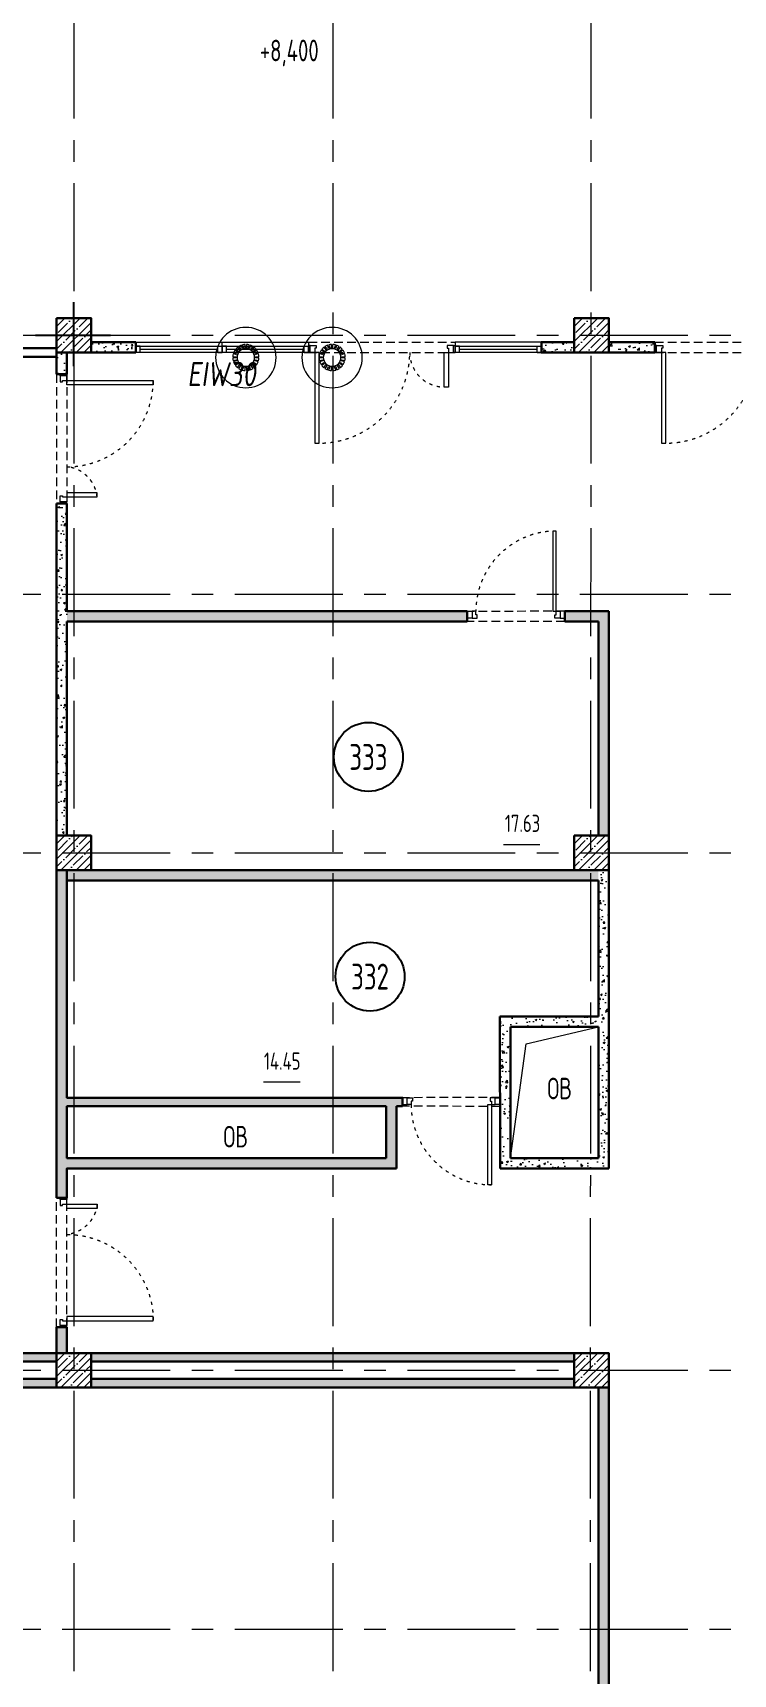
# Model space of a CAD drawing. Header units: millimetres. Extents: x -265044 to 366616, y 0 to 292181.
# Drawn here: x 63167 to 71284, y 103077 to 122107 of the extents above; entities that cross this region are included whole.
import ezdxf
from ezdxf import colors
from ezdxf.entities.mleader import LeaderData, LeaderLine
from ezdxf.enums import TextEntityAlignment as Align
from ezdxf.math import Vec2, Vec3

# ---------------------------------------------------------------- set-up
doc = ezdxf.new("R2010")
doc.units = ezdxf.units.MM
doc.header["$MEASUREMENT"] = 0
for name, pattern in [('ACAD_ISO03W100', [30, 12, -18]), ('ADSK_Штриховая_ш2 п1', [3, 2, -1]), ('CENTER', [2, 1.25, -0.25, 0.25, -0.25])]:
    doc.linetypes.add(name, pattern=pattern)
doc.layers.get('0').update_dxf_attribs({"color": 250, "lineweight": 9})
doc.layers.get('Defpoints').update_dxf_attribs({"color": 6})
for name, color, linetype, lineweight in [('АР_Витраж', 4, 'Continuous', 15), ('АР_Двери', 5, 'Continuous', 18), ('АР_Колонны', 5, 'Continuous', 30), ('АР_Колонны Штрих', 250, 'Continuous', 5), ('АР_Маркер экспликации', 239, 'Continuous', 13), ('АР_Номер помещения', 1, 'Continuous', 25), ('АР_Оси', 193, 'Continuous', 9), ('АР_Отметки', 250, 'Continuous', 15), ('АР_Перегородки газоблок', 165, 'Continuous', 30), ('АР_Перегородки газоблок_Штрих', 165, 'Continuous', 5), ('АР_Помещения_площадь', 19, 'Continuous', 9), ('АР_тонкая линия', 250, 'Continuous', 0), ('ОБОРУДОВАНИЕ', 253, 'Continuous', 5)]:
    doc.layers.add(name, color=color, linetype=linetype, lineweight=lineweight)
doc.layers.add('АР_Отверстия', color=251, linetype='Continuous')
doc.layers.add('АР_ПБ_Двери', color=7, linetype='Continuous', lineweight=15, true_color=0xdb0000)
doc.styles.add('ICOCPEUR', font='isocpeur.ttf')
doc.styles.add('ISOCPEUR', font='isocpeur.ttf', dxfattribs={"width": 0.7})
doc.styles.get("Standard").update_dxf_attribs({"font": 'isocpeur.ttf'})
doc.styles.add('Архитект', font='isocpeur.ttf', dxfattribs={"width": 0.8, "oblique": 8})
pattern_1 = [(50, (0, 0), (215.17805, -18.82564), [22.5, -247.5]), (355, (0, 0), (-41.6254, 225.65764), [18, -198]), (100.45144, (17.93, -1.57), (173.55265, 206.832), [19.12206, -210.34263]), (46.1842, (0, 60), (320.1724, -49.6558), [33.75, -371.25]), (96.63564, (26.68, 55.86), (280.3986, 292.2356), [28.6831, -315.5141]), (351.18416, (0, 60), (280.3986, 292.2356), [27, -297]), (21, (30, 45), (179.07212, -120.78567), [22.5, -247.5]), (326, (30, 45), (72.9946, 217.545), [18, -198]), (71.45144, (44.92, 34.93), (252.0667, 96.75935), [19.12206, -210.34263]), (37.5, (0, 0), (3.647957, 99.868156), [0, -195.6, 0, -201, 0, -198.75]), (7.5, (0, 0), (78.92086, 118.32351), [0, -114.6, 0, -191.1, 0, -75.75]), (327.5, (-66.9, 0), (160.14673, -6.76646), [0, -75, 0, -234, 0, -310.5]), (317.5, (-96.9, 0), (174.95585, 30.0315), [0, -97.5, 0, -155.4, 0, -220.5])]
pattern_2 = [(50, (-280, -9e-11), (215.17805, -18.82564), [22.5, -247.5]), (355, (-280, -9e-11), (-41.6254, 225.65764), [18, -198]), (100.45144, (-262.07, -1.57), (173.55265, 206.832), [19.12206, -210.34263]), (46.1842, (-280, 60), (320.1724, -49.6558), [33.75, -371.25]), (96.63564, (-253.32, 55.86), (280.3986, 292.2356), [28.6831, -315.5141]), (351.18416, (-280, 60), (280.3986, 292.2356), [27, -297]), (21, (-250, 45), (179.07212, -120.78567), [22.5, -247.5]), (326, (-250, 45), (72.9946, 217.545), [18, -198]), (71.45144, (-235.08, 34.93), (252.0667, 96.75935), [19.12206, -210.34263]), (37.5, (-280, -9e-11), (3.647957, 99.868156), [0, -195.6, 0, -201, 0, -198.75]), (7.5, (-280, -9e-11), (78.92086, 118.32351), [0, -114.6, 0, -191.1, 0, -75.75]), (327.5, (-346.9, -9e-11), (160.14673, -6.76646), [0, -75, 0, -234, 0, -310.5]), (317.5, (-376.9, -9e-11), (174.95585, 30.0315), [0, -97.5, 0, -155.4, 0, -220.5])]

# ---------------------------------------------------------------- blocks, each defined once
blk = doc.blocks.new('*U111')
at = {"color": 8, "linetype": 'ByBlock'}
for p, q in [((0, 0), (0, -74)), ((50, 0), (0, 0)), ((0, -74), (0, 0)), ((1000, 0), (0, 0)), ((50, -74), (0, -74)), ((0, -74), (1000, -74)), ((50, 0), (50, -74)), ((950, 0), (50, 0)), ((50, -37), (950, -37)), ((50, -74), (950, -74)), ((950, 0), (1000, 0)), ((950, 0), (950, -74)), ((950, -74), (1000, -74)), ((1000, 0), (1000, -74)), ((1000, -74), (1000, 0))]:
    blk.add_line(p, q, dxfattribs=at)
blk = doc.blocks.new('*U112')
at = {"color": 8, "linetype": 'ByBlock'}
for p, q in [((0, 0), (0, -74)), ((50, 0), (0, 0)), ((0, -74), (0, 0)), ((1000, 0), (0, 0)), ((50, -74), (0, -74)), ((0, -74), (1000, -74)), ((50, 0), (50, -74)), ((950, 0), (50, 0)), ((50, -37), (950, -37)), ((50, -74), (950, -74)), ((950, 0), (1000, 0)), ((950, 0), (950, -74)), ((950, -74), (1000, -74)), ((1000, 0), (1000, -74)), ((1000, -74), (1000, 0))]:
    blk.add_line(p, q, dxfattribs=at)
blk = doc.blocks.new('*U202')
at = {"color": 8}
blk.add_lwpolyline([(-100, 80), (-100, 1010), (-140, 1010), (-140, 80)], close=True, dxfattribs=at)
for points in [[(-1130, 0), (-1130, 80), (-1075, 80), (-1075, 0), (-1130, 0)], [(-1075, 80), (-1075, 0), (-1015, 0), (-1015, 40), (-1030, 40), (-1030, 80), (-1075, 80)], [(-55, 80), (-55, 0), (-115, 0), (-115, 40), (-100, 40), (-100, 80), (-55, 80)], [(0, 0), (0, 80), (-55, 80), (-55, 0), (0, 0)]]:
    blk.add_lwpolyline(points, dxfattribs=at)
at = {"color": 8, "linetype": 'ACAD_ISO03W100', "ltscale": 3}
blk.add_arc((-100, 80), 930, 90, 180, dxfattribs=at)
blk = doc.blocks.new('*U245')
at = {"color": 8}
for points in [[(-55, -80), (-55, 0), (-115, 0), (-115, -40), (-100, -40), (-100, -80), (-55, -80)], [(0, 0), (0, -80), (-55, -80), (-55, 0), (0, 0)], [(-1130, 0), (-1130, -80), (-1075, -80), (-1075, 0), (-1130, 0)], [(-1075, -80), (-1075, 0), (-1015, 0), (-1015, -40), (-1030, -40), (-1030, -80), (-1075, -80)]]:
    blk.add_lwpolyline(points, dxfattribs=at)
blk.add_lwpolyline([(-100, -80), (-100, -1010), (-140, -1010), (-140, -80)], close=True, dxfattribs=at)
at = {"color": 8, "linetype": 'ACAD_ISO03W100', "ltscale": 3}
blk.add_arc((-100, -80), 930, 180, 270, dxfattribs=at)
blk = doc.blocks.new('*U226')
at = {"layer": 'АР_Номер помещения', "color": 8}
blk.add_circle((-20540, 1976), 400, dxfattribs=at)
at = {"layer": 'АР_Помещения_площадь', "color": 8}
blk.add_line((-18554, 959), (-18976, 959), dxfattribs=at)
at = {"color": 8, "style": 'ISOCPEUR', "width": 0.7, "flags": 1}
blk.add_attdef('КАТЕГОРИЯ', (-499, -2092), '', height=250, dxfattribs=at)
at = {"layer": 'АР_Номер помещения', "color": 8, "style": 'ISOCPEUR', "width": 0.7}
blk.add_attdef('НОМЕР_ПОМЕЩЕНИЯ', text='', height=300, dxfattribs=at).set_placement((-20540, 1976), align=Align.MIDDLE_CENTER)
at = {"layer": 'АР_Помещения_площадь', "color": 8, "style": 'ISOCPEUR', "width": 0.7}
blk.add_attdef('ПЛОЩАДЬ_ПОМЕЩЕНИЯ', text='', height=200, dxfattribs=at).set_placement((-18549, 1206), align=Align.MIDDLE_RIGHT)
at = {"layer": 'АР_Помещения_площадь', "color": 8, "lineweight": 30, "width": 0.7, "flags": 104}
blk.add_attdef('ИМЯ_ПОМЕЩЕНИЯ', text='', height=100, dxfattribs=at).set_placement((158, 1217), align=Align.MIDDLE_CENTER)
blk = doc.blocks.new('*U227')
at = {"layer": 'АР_Номер помещения', "color": 8}
blk.add_circle((-20521, 2322), 400, dxfattribs=at)
at = {"layer": 'АР_Помещения_площадь', "color": 8}
blk.add_line((-21332, 1097), (-21755, 1097), dxfattribs=at)
at = {"color": 8, "style": 'ISOCPEUR', "width": 0.7, "flags": 1}
blk.add_attdef('КАТЕГОРИЯ', (-499, -2092), '', height=250, dxfattribs=at)
at = {"layer": 'АР_Номер помещения', "color": 8, "style": 'ISOCPEUR', "width": 0.7}
blk.add_attdef('НОМЕР_ПОМЕЩЕНИЯ', text='', height=300, dxfattribs=at).set_placement((-20521, 2322), align=Align.MIDDLE_CENTER)
at = {"layer": 'АР_Помещения_площадь', "color": 8, "style": 'ISOCPEUR', "width": 0.7}
blk.add_attdef('ПЛОЩАДЬ_ПОМЕЩЕНИЯ', text='', height=200, dxfattribs=at).set_placement((-21328, 1343), align=Align.MIDDLE_RIGHT)
at = {"layer": 'АР_Помещения_площадь', "color": 8, "lineweight": 30, "width": 0.7, "flags": 104}
blk.add_attdef('ИМЯ_ПОМЕЩЕНИЯ', text='', height=100, dxfattribs=at).set_placement((158, 1217), align=Align.MIDDLE_CENTER)
blk = doc.blocks.new('_DotSmall')
at = {"color": 8, "linetype": 'ByBlock', "const_width": 0.5}
blk.add_lwpolyline([(-0.0625, 0, 1), (0.0625, 0, 1)], format="xyb", close=True, dxfattribs=at)
blk = doc.blocks.new('M_Сток крыши - Сетчатый фильтр 380 мм - Слив 200 мм 2-3193379-Кровля')
at = {"layer": 'ОБОРУДОВАНИЕ', "color": 8, "lineweight": 20, "flags": 128}
for points in [[(-152, 9), (-132, 9), (-112, 9)], [(-108, 31), (-127, 37), (-146, 44)], [(-142, 56), (-123, 49), (-104, 43)], [(-93, 63), (-109, 74), (-126, 86)], [(-118, 96), (-102, 85), (-86, 73)], [(-70, 88), (-82, 104), (-93, 120)], [(-83, 128), (-71, 112), (-59, 95)], [(-40, 105), (-46, 124), (-52, 143)], [(-40, 147), (-34, 128), (-28, 109)], [(-6, 112), (-6, 132), (-6, 152)], [(6, 152), (6, 132), (6, 112)], [(28, 109), (34, 128), (40, 147)], [(52, 143), (46, 124), (40, 105)], [(59, 95), (71, 112), (83, 128)], [(93, 120), (82, 104), (70, 88)], [(86, 73), (102, 85), (118, 96)], [(126, 86), (109, 74), (93, 63)], [(104, 43), (123, 49), (142, 56)], [(146, 44), (127, 37), (108, 31)], [(112, 9), (132, 9), (152, 9)], [(-112, -4), (-132, -4), (-152, -4)], [(-147, -38), (-128, -32), (-109, -26)], [(-106, -38), (-125, -44), (-144, -51)], [(-128, -82), (-112, -71), (-96, -59)], [(-88, -69), (-105, -81), (-121, -93)], [(-96, -118), (-84, -102), (-72, -86)], [(-62, -94), (-74, -110), (-86, -126)], [(-54, -143), (-48, -124), (-42, -104)], [(-29, -108), (-36, -128), (-42, -147)], [(-6, -152), (-6, -132), (-6, -112)], [(6, -112), (6, -132), (6, -152)], [(42, -147), (36, -128), (29, -108)], [(42, -104), (48, -124), (54, -143)], [(86, -126), (74, -110), (62, -94)], [(72, -86), (84, -102), (96, -118)], [(121, -93), (105, -81), (88, -69)], [(96, -59), (112, -71), (128, -82)], [(144, -51), (125, -44), (106, -38)], [(109, -26), (128, -32), (147, -38)], [(152, -4), (132, -4), (112, -4)]]:
    blk.add_lwpolyline(points, dxfattribs=at)
at = {"layer": 'ОБОРУДОВАНИЕ', "color": 8, "lineweight": 20}
for radius, start, end in [(350, 360, 180), (152, 163.3962, 176.5684), (152, 145.5443, 158.6195), (152, 127.775, 140.7677), (112, 175.3454, 180), (112, 157.4148, 163.893), (102, 360, 180), (112, 139.6161, 146.0938), (152, 110.0657, 122.9987), (112, 121.9295, 128.4067), (152, 92.388, 105.2896), (112, 104.3243, 110.801), (112, 86.7618, 93.2382), (152, 74.7104, 87.612), (112, 69.199, 75.6757), (152, 57.0013, 69.9343), (112, 51.5933, 58.0705), (112, 33.9062, 40.3839), (152, 39.2323, 52.225), (112, 16.107, 22.5852), (112, 360, 4.6546), (152, 21.3805, 34.4557), (152, 3.4316, 16.6038), (350, 180, 360), (152, 181.3452, 194.6195), (152, 199.3962, 212.7677), (152, 217.5443, 230.9987), (112, 180, 181.8238), (112, 193.4148, 199.893), (102, 180, 360), (112, 211.6161, 218.0938), (152, 235.775, 249.2896), (112, 229.9295, 236.4067), (112, 248.3243, 254.801), (152, 254.0657, 267.612), (112, 266.7618, 273.2382), (152, 272.388, 285.9343), (112, 285.199, 291.6757), (152, 290.7104, 304.225), (112, 303.5933, 310.0705), (112, 321.9062, 328.3839), (152, 309.0013, 322.4557), (112, 340.107, 346.5852), (112, 358.1762, 360), (152, 327.2323, 340.6038), (152, 345.3805, 358.6548)]:
    blk.add_arc((0, 0), radius, start, end, dxfattribs=at)
blk = doc.blocks.new('Полуторная_на лестницу')
at = {"color": 8}
for points in [[(75, 80), (75, 1080), (125, 1080), (125, 80)], [(1375, 430), (1375, 80), (1425, 80), (1425, 430)]]:
    blk.add_lwpolyline(points, close=True, dxfattribs=at)
for points in [[(0, 0), (0, 80), (20, 80), (20, 0), (0, 0)], [(20, 80), (20, 0), (90, 0), (90, 30), (75, 30), (75, 80), (20, 80)], [(1480, 80), (1480, 0), (1410, 0), (1410, 30), (1425, 30), (1425, 80), (1480, 80)], [(1500, 0), (1500, 80), (1480, 80), (1480, 0), (1500, 0)]]:
    blk.add_lwpolyline(points, dxfattribs=at)
at = {"color": 8, "linetype": 'ACAD_ISO03W100', "ltscale": 3}
for centre, radius, start, end in [((75, 80), 1000, 0, 90), ((1465, 40), 392, 95.9075, 174.0925)]:
    blk.add_arc(centre, radius, start, end, dxfattribs=at)
blk = doc.blocks.new('Дверь_1700')
at = {"layer": 'АР_Двери', "color": 8}
for points in [[(22995, 82161), (22995, 82081), (23015, 82081), (23015, 82161), (22995, 82161)], [(23015, 82081), (23015, 82161), (23085, 82161), (23085, 82131), (23070, 82131), (23070, 82081), (23015, 82081)], [(24675, 82081), (24675, 82161), (24605, 82161), (24605, 82131), (24620, 82131), (24620, 82081), (24675, 82081)], [(24695, 82161), (24695, 82081), (24675, 82081), (24675, 82161), (24695, 82161)]]:
    blk.add_lwpolyline(points, dxfattribs=at)
for points in [[(23070, 82081), (23070, 81031), (23120, 81031), (23120, 82081)], [(24570, 81681), (24570, 82081), (24620, 82081), (24620, 81681)]]:
    blk.add_lwpolyline(points, close=True, dxfattribs=at)
at = {"layer": 'АР_Двери', "color": 8, "linetype": 'ACAD_ISO03W100', "ltscale": 3}
for centre, radius, start, end in [((23118, 82082), 1052, 267.3965, 359.9316), ((24570, 82081), 400, 180, 270)]:
    blk.add_arc(centre, radius, start, end, dxfattribs=at)

msp = doc.modelspace()

# ---------------------------------------------------------------- hatches: boundary and pattern name
at = {"layer": 'АР_Колонны Штрих', "ltscale": 100}
h = msp.add_hatch(dxfattribs=at)
h.set_pattern_fill('ANSI35', color=8, scale=500)
h.set_pattern_definition([(45, (-893609.7, 158672.16), (-88.388348, 88.388348), []), (45, (-893521.31, 158672.16), (-88.388348, 88.388348), [156.25, -31.25, 0, -31.25])])
h.paths.add_polyline_path([(63842.4, 118800.7), (63442.4, 118800.7), (63442.4, 118400.7), (63842.4, 118400.7)])
h = msp.add_hatch(dxfattribs=at)
h.set_pattern_fill('ANSI35', color=8, scale=500)
h.set_pattern_definition([(45, (-887609.7, 158672.16), (-88.388348, 88.388348), []), (45, (-887521.31, 158672.16), (-88.388348, 88.388348), [156.25, -31.25, 0, -31.25])])
h.paths.add_polyline_path([(69842.4, 118800.7), (69442.4, 118800.7), (69442.4, 118400.7), (69842.4, 118400.7)])
h = msp.add_hatch(dxfattribs=at)
h.set_pattern_fill('ANSI35', color=8, scale=500)
h.set_pattern_definition([(45, (-893609.7, 152672.16), (-88.388348, 88.388348), []), (45, (-893521.31, 152672.16), (-88.388348, 88.388348), [156.25, -31.25, 0, -31.25])])
h.paths.add_polyline_path([(63842.4, 112800.7), (63442.4, 112800.7), (63442.4, 112400.7), (63842.4, 112400.7)])
h = msp.add_hatch(dxfattribs=at)
h.set_pattern_fill('ANSI35', color=8, scale=500)
h.set_pattern_definition([(45, (-887609.7, 152672.16), (-88.388348, 88.388348), []), (45, (-887521.31, 152672.16), (-88.388348, 88.388348), [156.25, -31.25, 0, -31.25])])
h.paths.add_polyline_path([(69842.4, 112800.7), (69442.4, 112800.7), (69442.4, 112400.7), (69842.4, 112400.7)])
h = msp.add_hatch(dxfattribs=at)
h.set_pattern_fill('ANSI35', color=8, scale=500)
h.set_pattern_definition([(45, (-893609.7, 146672.16), (-88.388348, 88.388348), []), (45, (-893521.31, 146672.16), (-88.388348, 88.388348), [156.25, -31.25, 0, -31.25])])
h.paths.add_polyline_path([(63842.4, 106800.7), (63442.4, 106800.7), (63442.4, 106400.7), (63842.4, 106400.7)])
h = msp.add_hatch(dxfattribs=at)
h.set_pattern_fill('ANSI35', color=8, scale=500)
h.set_pattern_definition([(45, (-887609.7, 146672.16), (-88.388348, 88.388348), []), (45, (-887521.31, 146672.16), (-88.388348, 88.388348), [156.25, -31.25, 0, -31.25])])
h.paths.add_polyline_path([(69842.4, 106800.7), (69442.4, 106800.7), (69442.4, 106400.7), (69842.4, 106400.7)])
at = {"layer": 'АР_Перегородки газоблок_Штрих', "ltscale": 100}
h = msp.add_hatch(dxfattribs=at)
h.set_pattern_fill('AR-CONC', color=8, scale=30)
h.set_pattern_definition(pattern_2)
h.paths.add_polyline_path([(63442.4, 118270.7), (63442.4, 118150.7), (63442.4, 118150.7), (63442.4, 118270.7), (63442.4, 118400.7), (63562.4, 118400.7), (63562.4, 118150.7), (63442.4, 118150.7), (63442.4, 118270.7), (63442.4, 118270.7), (63442.4, 118150.7), (63442.4, 118270.7)])
h = msp.add_hatch(dxfattribs=at)
h.set_pattern_fill('AR-CONC', color=8, scale=30)
h.set_pattern_definition(pattern_1)
h.paths.add_polyline_path([(63842.4, 118520.8), (63842.4, 118400.8), (63842.4, 118400.8), (63842.4, 118520.8), (63650.3, 118520.8), (64360.8, 118520.7), (64360.8, 118400.8), (63842.4, 118400.8), (63842.4, 118520.8), (63842.4, 118520.8), (63842.4, 118400.8), (63842.4, 118520.8)])
h = msp.add_hatch(dxfattribs=at)
h.set_pattern_fill('AR-CONC', color=8, scale=30)
h.set_pattern_definition([(50, (130, 0), (215.17805, -18.82564), [22.5, -247.5]), (355, (130, 0), (-41.6254, 225.65764), [18, -198]), (100.45144, (147.93, -1.57), (173.55265, 206.832), [19.12206, -210.34263]), (46.1842, (130, 60), (320.1724, -49.6558), [33.75, -371.25]), (96.63564, (156.68, 55.86), (280.3986, 292.2356), [28.6831, -315.5141]), (351.18416, (130, 60), (280.3986, 292.2356), [27, -297]), (21, (160, 45), (179.07212, -120.78567), [22.5, -247.5]), (326, (160, 45), (72.9946, 217.545), [18, -198]), (71.45144, (174.92, 34.93), (252.0667, 96.75935), [19.12206, -210.34263]), (37.5, (130, 0), (3.647957, 99.868156), [0, -195.6, 0, -201, 0, -198.75]), (7.5, (130, 0), (78.92086, 118.32351), [0, -114.6, 0, -191.1, 0, -75.75]), (327.5, (63.1, 0), (160.14673, -6.76646), [0, -75, 0, -234, 0, -310.5]), (317.5, (33.1, 0), (174.95585, 30.0315), [0, -97.5, 0, -155.4, 0, -220.5])])
h.paths.add_polyline_path([(69060.8, 118520.7), (69060.8, 118400.7), (69060.8, 118400.7), (69060.8, 118520.7), (69442.4, 118520.7), (69442.4, 118400.7), (69060.8, 118400.7), (69060.8, 118520.7), (69060.8, 118520.7), (69060.8, 118400.7), (69060.8, 118520.7)])
h = msp.add_hatch(dxfattribs=at)
h.set_pattern_fill('AR-CONC', color=8, scale=30)
h.set_pattern_definition(pattern_1)
h.paths.add_polyline_path([(70377.4, 118520.7), (69842.4, 118520.7), (69842.4, 118400.7), (70377.4, 118400.7)])
h = msp.add_hatch(dxfattribs=at)
h.set_pattern_fill('AR-CONC', color=8, scale=30)
h.set_pattern_definition(pattern_2)
h.paths.add_polyline_path([(63442.4, 112920.7), (63442.4, 112800.7), (63442.4, 112800.7), (63442.4, 112920.7), (63442.4, 116650.7), (63562.4, 116650.7), (63562.4, 112800.7), (63442.4, 112800.7), (63442.4, 112920.7), (63442.4, 112920.7), (63442.4, 112800.7), (63442.4, 112920.7)])
h = msp.add_hatch(dxfattribs=at)
h.set_pattern_fill('AR-CONC', color=8, scale=30)
h.set_pattern_definition(pattern_1)
h.paths.add_polyline_path([(69332.4, 115400.7), (69332.4, 115280.7), (69722.4, 115280.7), (69722.4, 112800.7), (69842.4, 112800.7), (69842.4, 115400.7)])
h.paths.add_polyline_path([(68202.4, 115280.7), (68202.4, 115400.7), (63562.4, 115400.7), (63562.4, 115280.7)])
h = msp.add_hatch(dxfattribs=at)
h.set_pattern_fill('AR-CONC', color=8, scale=30)
h.set_pattern_definition(pattern_1)
h.paths.add_polyline_path([(63562.4, 112400.7), (63442.4, 112400.7), (63442.4, 108600.7), (63562.4, 108600.7), (63562.4, 108941.2), (67382.4, 108941.2), (67382.4, 109661.2), (67262.4, 109661.2), (67262.4, 109061.2), (63562.4, 109061.2), (63562.4, 109661.2), (63562.4, 109614.7), (63562.4, 109061.2), (63562.4, 109061.2), (63562.4, 109661.2), (67452.2, 109661.2), (67452.2, 109761.2), (63562.4, 109761.2)])
h = msp.add_hatch(dxfattribs=at)
h.set_pattern_fill('AR-CONC', color=8, scale=30)
h.set_pattern_definition(pattern_1)
h.paths.add_polyline_path([(69722.4, 112400.7), (63442.4, 112400.7), (63442.4, 112280.7), (69722.4, 112280.7)])
h = msp.add_hatch(dxfattribs=at)
h.set_pattern_fill('AR-CONC', color=8, scale=30)
h.set_pattern_definition(pattern_1)
h.paths.add_polyline_path([(68702.9, 110582.5), (69722.4, 110581.1), (69722.4, 110701.1), (68580.1, 110702.5), (68582.9, 108941.2), (69842.4, 108941.2), (69842.4, 112400.7), (69722.4, 112400.7), (69722.4, 109061.2), (68702.9, 109061.2)])
h = msp.add_hatch(dxfattribs=at)
h.set_pattern_fill('AR-CONC', color=8, scale=30)
h.set_pattern_definition(pattern_1)
h.paths.add_polyline_path([(57962.3, 106850.7), (57962.3, 106700.7), (57962.3, 106730.7), (57962.3, 106850.7), (57962.3, 106800.7), (59512.3, 106800.7), (59512.3, 107600.7), (57962.3, 107600.7), (57962.3, 106850.7), (57862.3, 106850.7), (57862.3, 107600.7), (51892.4, 107600.7), (51892.4, 107700.7), (59619.5, 107700.7), (59612.3, 106800.7), (63450.1, 106800.7), (63442.4, 107100.7), (63562.4, 107100.7), (63562.4, 106800.7), (69442, 106800.7), (69442.4, 106800.7), (69442.4, 106700.7), (63842.4, 106700.7), (63842.4, 106800.7), (63442.4, 106800.7), (63442.4, 106700.7), (57962.3, 106700.7), (57962.3, 106850.7), (57962.3, 106850.7), (57962.3, 106730.7), (57962.3, 106850.7)])
h = msp.add_hatch(dxfattribs=at)
h.set_pattern_fill('AR-CONC', color=8, scale=30)
h.set_pattern_definition(pattern_1)
h.paths.add_polyline_path([(63442.4, 106500.7), (60642.4, 106500.7), (60642.4, 106400.7), (63442.4, 106400.7)])
h.paths.add_polyline_path([(60642.4, 106500.7), (57962.3, 106500.7), (57962.3, 106400.7), (60642.4, 106400.7)])
h.paths.add_polyline_path([(66642.4, 106500.7), (63842.4, 106500.7), (63842.4, 106400.7), (66642.4, 106400.7)])
h.paths.add_polyline_path([(69442.4, 106500.7), (66642.4, 106500.7), (66642.4, 106400.7), (69442.4, 106400.7)])
h = msp.add_hatch(dxfattribs=at)
h.set_pattern_fill('AR-CONC', color=8, scale=30)
h.set_pattern_definition(pattern_1)
h.paths.add_polyline_path([(69842.4, 106400.7), (69722.4, 106400.7), (69722.4, 100800.7), (69842.4, 100800.7)])

# ---------------------------------------------------------------- linework, layer by layer
at = {"layer": 'Defpoints', "color": 8, "ltscale": 100}
for p, q in [((63642.4, 118244.2), (63642.4, 118985.2)), ((63199.4, 118600.7), (64068.1, 118600.7))]:
    msp.add_line(p, q, dxfattribs=at)
at = {"layer": 'АР_Колонны', "color": 8, "ltscale": 100}
for points in [[(63442.4, 118800.7), (63842.4, 118800.7), (63842.4, 118400.7), (63442.4, 118400.7)], [(69442.4, 118800.7), (69842.4, 118800.7), (69842.4, 118400.7), (69442.4, 118400.7)], [(63442.4, 112800.7), (63842.4, 112800.7), (63842.4, 112400.7), (63442.4, 112400.7)], [(69442.4, 112800.7), (69842.4, 112800.7), (69842.4, 112400.7), (69442.4, 112400.7)], [(63442.4, 106800.7), (63842.4, 106800.7), (63842.4, 106400.7), (63442.4, 106400.7)], [(69442.4, 106800.7), (69842.4, 106800.7), (69842.4, 106400.7), (69442.4, 106400.7)]]:
    msp.add_lwpolyline(points, close=True, dxfattribs=at)
at = {"layer": 'АР_Оси', "color": 8, "linetype": 'CENTER', "ltscale": 1000}
for p, q in [((63642.4, 134363.2), (63642.4, 78630.8)), ((66642.4, 134363.2), (66642.4, 78630.8)), ((69642.4, 134363.2), (69612.4, 78630.8)), ((45508.7, 118600.7), (128687.1, 118600.7)), ((45508.7, 115600.7), (128687.1, 115600.7)), ((45508.7, 112600.7), (128687.1, 112600.7)), ((45508.7, 106600.7), (128687.1, 106600.7)), ((45508.7, 103600.7), (128687.1, 103600.7))]:
    msp.add_line(p, q, dxfattribs=at)
at = {"layer": 'АР_Перегородки газоблок', "color": 8, "ltscale": 100}
for p, q in [((63442.4, 118450.7), (62142.4, 118450.7)), ((63442.4, 118350.7), (59619.5, 118350.7))]:
    msp.add_line(p, q, dxfattribs=at)
for points in [[(63442.4, 118150.7), (63442.4, 118400.7)], [(63562.4, 118150.7), (63562.4, 118400.7)], [(64360.8, 118520.7), (63842.4, 118520.7)], [(64360.8, 118400.7), (63842.4, 118400.7)], [(64360.8, 118520.7), (64360.8, 118400.7)], [(69442.4, 118400.7), (69060.8, 118400.7), (69060.8, 118520.7), (69442.4, 118520.7)], [(70377.4, 118520.7), (69842.4, 118520.7)], [(70377.4, 118400.7), (69842.4, 118400.7)], [(70377.4, 118520.7), (70377.4, 118400.7)], [(63442.4, 118150.7), (63562.4, 118150.7)], [(63442.4, 112800.7), (63442.4, 116650.7)], [(63442.4, 116650.7), (63562.4, 116650.7)], [(63562.4, 115400.7), (63562.4, 116650.7)], [(63562.4, 115400.7), (68202.4, 115400.7)], [(68202.4, 115400.7), (68202.4, 115280.7)], [(69332.4, 115400.7), (69842.4, 115400.7)], [(69332.4, 115400.7), (69332.4, 115280.7)], [(69842.4, 112800.7), (69842.4, 115400.7)], [(63562.4, 112800.7), (63562.4, 115280.7)], [(68202.4, 115280.7), (63562.4, 115280.7)], [(69722.4, 115280.7), (69332.4, 115280.7)], [(69722.4, 112800.7), (69722.4, 115280.7)], [(63442.4, 108600.7), (63442.4, 112400.7)], [(63562.4, 112400.7), (63562.4, 109761.2), (67452.2, 109761.2), (67452.2, 109661.2)], [(69722.4, 112280.7), (63562.4, 112280.7)], [(63842.4, 112400.7), (69442.4, 112400.7)], [(69722.4, 112280.7), (69722.4, 110701.1)], [(69842.4, 112400.7), (69842.4, 108941.2)], [(68580.1, 110702.5), (69722.4, 110701.1)], [(68582.9, 108941.2), (68580.1, 110702.5)], [(69722.4, 110581.1), (68702.9, 110582.5)], [(68702.9, 110582.5), (68702.9, 109061.2)], [(69722.4, 110581.1), (69722.4, 109061.2)], [(67262.4, 109061.2), (63562.4, 109061.2), (63562.4, 109661.2), (67262.4, 109661.2)], [(67262.4, 109061.2), (67262.4, 109661.2)], [(67382.4, 108941.2), (67382.4, 109661.2)], [(67382.4, 109661.2), (67452.2, 109661.2)], [(68582.9, 109061.2), (68582.9, 109061.2)], [(68702.9, 109061.2), (69722.4, 109061.2)], [(63562.4, 108600.7), (63562.4, 108941.2), (67382.4, 108941.2)], [(68582.9, 108941.2), (69842.4, 108941.2)], [(63442.4, 108600.7), (63562.4, 108600.7)], [(63442.4, 106800.7), (63442.4, 107100.7)], [(63442.4, 107100.7), (63562.4, 107100.7)], [(63562.4, 106800.7), (63562.4, 107100.7)], [(57962.3, 106800.7), (69842.4, 106800.7)], [(57962.3, 106700.7), (63442.4, 106700.7)], [(63842.4, 106700.7), (69442.4, 106700.7)], [(57962.3, 106500.7), (63442.4, 106500.7)], [(57962.3, 106400.7), (69442.4, 106400.7)], [(63842.4, 106500.7), (69442.4, 106500.7)], [(69722.4, 106400.7), (69722.4, 100800.7)], [(69842.4, 106400.7), (69842.4, 100800.7)]]:
    msp.add_lwpolyline(points, dxfattribs=at)
msp.add_lwpolyline([(68581.6, 109734.7), (68581.6, 109734.7)], close=True, dxfattribs=at)
at = {"layer": 'АР_тонкая линия', "color": 8, "linetype": 'ADSK_Штриховая_ш2 п1', "ltscale": 50}
for p, q in [((66360.8, 118520.7), (68060.8, 118520.7)), ((66360.8, 118400.7), (68060.8, 118400.7)), ((70377.4, 118520.7), (72077.4, 118520.7)), ((70377.4, 118400.7), (72077.4, 118400.7)), ((63442.4, 118150.7), (63442.4, 116650.7)), ((63562.4, 118150.7), (63562.4, 116650.7)), ((69332.3, 115400.7), (68201.1, 115398.8)), ((69332.4, 115280.7), (68202.8, 115281.3)), ((68581.6, 109763), (67450.4, 109761.2)), ((68581.8, 109660.7), (67452.2, 109661.2)), ((63442.4, 107100.7), (63442.4, 108600.7)), ((63562.5, 107100.7), (63562.4, 108600.7))]:
    msp.add_line(p, q, dxfattribs=at)
at = {"layer": 'АР_тонкая линия', "color": 8, "ltscale": 100}
for points in [[(64360.8, 118520.7), (66360.8, 118520.7), (66360.8, 118474.7)], [(65360.8, 118474.7), (65360.8, 118520.7)], [(69060.8, 118520.7), (68060.8, 118520.7), (68060.8, 118474.7)], [(68702.9, 109061.2), (68886.4, 110386.8), (69722.4, 110581.1)]]:
    msp.add_lwpolyline(points, dxfattribs=at)

# ---------------------------------------------------------------- block references
at = {"layer": 'АР_Витраж', "color": 8, "ltscale": 100, "xscale": -1, "rotation": 180.0001519656341}
for name, p in [('*U112', (64360.8, 118400.7)), ('*U112', (65360.8, 118400.7)), ('*U111', (68060.8, 118400.7))]:
    msp.add_blockref(name, p, dxfattribs=at)
at = {"layer": 'АР_Двери', "color": 8}
for name, p in [('Дверь_1700', (43365.8, 36319.8)), ('Дверь_1700', (47382.4, 36319.8)), ('*U202', (69332.4, 115320.7)), ('*U245', (68581.6, 109761.2))]:
    msp.add_blockref(name, p, dxfattribs=at)
at = {"layer": 'АР_Двери', "color": 8, "rotation": 270}
msp.add_blockref('Полуторная_на лестницу', (63482.4, 118150.7), dxfattribs=at)
at = {"layer": 'АР_Двери', "color": 8, "xscale": -1, "rotation": 270}
msp.add_blockref('Полуторная_на лестницу', (63482.4, 107100.7), dxfattribs=at)
at = {"layer": 'АР_Маркер экспликации', "color": 8}
ref = msp.add_blockref('*U226', (87596.4, 111735.4), dxfattribs=at)
ref.add_attrib('НОМЕР_ПОМЕЩЕНИЯ', '333', dxfattribs={"layer": 'АР_Номер помещения', "color": 8, "height": 300, "style": 'ISOCPEUR', "width": 0.7}).set_placement((67056.5, 113711), align=Align.MIDDLE_CENTER)
ref.add_attrib('ПЛОЩАДЬ_ПОМЕЩЕНИЯ', '17.63', dxfattribs={"layer": 'АР_Помещения_площадь', "color": 8, "height": 200, "style": 'ISOCPEUR', "width": 0.7}).set_placement((69047.7, 112941.4), align=Align.MIDDLE_RIGHT)
ref = msp.add_blockref('*U227', (87596.4, 108842.4), dxfattribs=at)
ref.add_attrib('НОМЕР_ПОМЕЩЕНИЯ', '332', dxfattribs={"layer": 'АР_Номер помещения', "color": 8, "height": 300, "style": 'ISOCPEUR', "width": 0.7}).set_placement((67075.4, 111164.8), align=Align.MIDDLE_CENTER)
ref.add_attrib('ПЛОЩАДЬ_ПОМЕЩЕНИЯ', '14.45', dxfattribs={"layer": 'АР_Помещения_площадь', "color": 8, "height": 200, "style": 'ISOCPEUR', "width": 0.7}).set_placement((66268.9, 110185.4), align=Align.MIDDLE_RIGHT)
at = {"layer": 'ОБОРУДОВАНИЕ', "color": 8, "lineweight": 50}
for p in [(65636, 118342.6), (66636, 118342.6)]:
    msp.add_blockref('M_Сток крыши - Сетчатый фильтр 380 мм - Слив 200 мм 2-3193379-Кровля', p, dxfattribs=at)

# ---------------------------------------------------------------- texts
at = {"layer": 'АР_Отверстия', "color": 8, "ltscale": 100, "char_height": 250, "attachment_point": 5, "line_spacing_factor": 0.7, "style": 'ICOCPEUR'}
for insert in [(69272.4, 109867.5), (65517.5, 109308.8)]:
    msp.add_mtext('\\A1;{\\W0.7;ОВ}', dxfattribs=dict(at, insert=insert))
at = {"layer": 'АР_ПБ_Двери', "color": 8, "lineweight": 35, "style": 'Архитект', "oblique": 8, "width": 0.8}
msp.add_text('EIW30', height=280, dxfattribs=at).set_placement((64957.6, 118010))

# ---------------------------------------------------------------- leaders
at = {"layer": 'АР_Отметки', "color": 8}
ml = msp.add_multileader_mtext('Standard', dxfattribs=at)
ml.set_content('Л.4', color=8, style='ISOCPEUR')
ml.set_leader_properties(color=8, linetype='Continuous', lineweight=-1)
ml.set_arrow_properties(name='DOTSMALL')
ml.build(insert=Vec2(0, 0))
ml.multileader.update_dxf_attribs({"has_text_frame": 1, "text_left_attachment_type": 4, "text_right_attachment_type": 4, "dogleg_length": 100, "arrow_head_size": 180})
ctx = ml.context
ctx.base_point, ctx.char_height, ctx.arrow_head_size, ctx.landing_gap_size, ctx.plane_origin = Vec3(82175.5, 130136.1), 250, 180, 50, Vec3(110295.9, 117978.5)
ctx.left_attachment, ctx.right_attachment = 4, 4
notes = []
notes.append((ctx, [(0, (0, 0, 0), (0, 0), (1, 0), 1, [])]))
ctx.mtext.insert, ctx.mtext.width, ctx.mtext.line_spacing_style, ctx.mtext.flow_direction = Vec3(82225.5, 130469.5), 852.697, 2, 5
ml = msp.add_multileader_mtext('Standard', dxfattribs=at)
ml.set_content('Л.4', color=8, style='ISOCPEUR')
ml.set_leader_properties(color=8, linetype='Continuous', lineweight=-1)
ml.set_arrow_properties(name='DOTSMALL')
ml.build(insert=Vec2(0, 0))
ml.multileader.update_dxf_attribs({"has_text_frame": 1, "text_left_attachment_type": 4, "text_right_attachment_type": 4, "dogleg_length": 100, "arrow_head_size": 180})
ctx = ml.context
ctx.base_point, ctx.char_height, ctx.arrow_head_size, ctx.landing_gap_size, ctx.plane_origin = Vec3(219850.4, 129601.6), 250, 180, 50, Vec3(247234.1, 117978.5)
ctx.left_attachment, ctx.right_attachment = 4, 4
notes.append((ctx, [(0, (0, 0, 0), (0, 0), (1, 0), 1, [])]))
ctx.mtext.insert, ctx.mtext.width, ctx.mtext.line_spacing_style, ctx.mtext.flow_direction = Vec3(219900.4, 129934.9), 852.697, 2, 5
ml = msp.add_multileader_mtext('Standard', dxfattribs=at)
ml.set_content('+11,550', color=8, style='ISOCPEUR')
ml.set_leader_properties(color=8, linetype='Continuous', lineweight=-1)
ml.set_arrow_properties(name='DOTSMALL')
ml.build(insert=Vec2(0, 0))
ml.multileader.update_dxf_attribs({"has_text_frame": 1, "text_left_attachment_type": 4, "text_right_attachment_type": 4, "dogleg_length": 100, "arrow_head_size": 180})
ctx = ml.context
ctx.base_point, ctx.char_height, ctx.arrow_head_size, ctx.landing_gap_size, ctx.plane_origin = Vec3(219245.9, 128951.2), 250, 180, 50, Vec3(217084.7, 128360)
ctx.left_attachment, ctx.right_attachment = 4, 4
notes.append((ctx, [(0, (0, 0, 0), (0, 0), (1, 0), 1, [])]))
ctx.mtext.insert, ctx.mtext.width, ctx.mtext.line_spacing_style, ctx.mtext.flow_direction = Vec3(219295.9, 129284.5), 852.697, 2, 5
ml = msp.add_multileader_mtext('Standard', dxfattribs=at)
ml.set_content('+11,550', color=8, style='ISOCPEUR')
ml.set_leader_properties(color=8, linetype='Continuous', lineweight=-1)
ml.set_arrow_properties(name='DOTSMALL')
ml.build(insert=Vec2(0, 0))
ml.multileader.update_dxf_attribs({"has_text_frame": 1, "text_left_attachment_type": 4, "text_right_attachment_type": 4, "dogleg_length": 100, "arrow_head_size": 180})
ctx = ml.context
ctx.base_point, ctx.char_height, ctx.arrow_head_size, ctx.landing_gap_size, ctx.plane_origin = Vec3(219245.9, 128951.2), 250, 180, 50, Vec3(217084.7, 128360)
ctx.left_attachment, ctx.right_attachment = 4, 4
notes.append((ctx, [(0, (0, 0, 0), (0, 0), (1, 0), 1, [])]))
ctx.mtext.insert, ctx.mtext.width, ctx.mtext.line_spacing_style, ctx.mtext.flow_direction = Vec3(219295.9, 129284.5), 852.697, 2, 5
ml = msp.add_multileader_mtext('Standard', dxfattribs=at)
ml.set_content('+13,200', color=8, style='ISOCPEUR')
ml.set_leader_properties(color=8, linetype='Continuous', lineweight=-1)
ml.set_arrow_properties(name='DOTSMALL')
ml.build(insert=Vec2(0, 0))
ml.multileader.update_dxf_attribs({"has_text_frame": 1, "text_left_attachment_type": 4, "text_right_attachment_type": 4, "dogleg_length": 100, "arrow_head_size": 180})
ctx = ml.context
ctx.base_point, ctx.char_height, ctx.arrow_head_size, ctx.landing_gap_size, ctx.plane_origin = Vec3(224401.7, 128884.7), 250, 180, 50, Vec3(222084.7, 129105)
ctx.left_attachment, ctx.right_attachment = 4, 4
notes.append((ctx, [(0, (0, 0, 0), (0, 0), (1, 0), 1, [])]))
ctx.mtext.insert, ctx.mtext.width, ctx.mtext.line_spacing_style, ctx.mtext.flow_direction = Vec3(224451.7, 129218.1), 852.697, 2, 5
ml = msp.add_multileader_mtext('Standard', dxfattribs=at)
ml.set_content('+7,050', color=8, style='ISOCPEUR')
ml.set_leader_properties(color=8, linetype='Continuous', lineweight=-1)
ml.set_arrow_properties(name='DOTSMALL')
ml.build(insert=Vec2(0, 0))
ml.multileader.update_dxf_attribs({"has_text_frame": 1, "text_left_attachment_type": 4, "text_right_attachment_type": 4, "dogleg_length": 100, "arrow_head_size": 180})
ctx = ml.context
ctx.base_point, ctx.char_height, ctx.arrow_head_size, ctx.landing_gap_size, ctx.plane_origin = Vec3(87831.5, 128735), 250, 180, 50, Vec3(87750.1, 127467.4)
ctx.left_attachment, ctx.right_attachment = 4, 4
notes.append((ctx, [(0, (0, 0, 0), (0, 0), (1, 0), 1, [])]))
ctx.mtext.insert, ctx.mtext.width, ctx.mtext.line_spacing_style, ctx.mtext.flow_direction = Vec3(87881.5, 129068.3), 852.697, 2, 5
ml = msp.add_multileader_mtext('Standard', dxfattribs=at)
ml.set_content('+8,400', color=8, style='ISOCPEUR')
ml.set_leader_properties(color=8, linetype='Continuous', lineweight=-1)
ml.set_arrow_properties(name='DOTSMALL')
ml.build(insert=Vec2(0, 0))
ml.multileader.update_dxf_attribs({"has_text_frame": 1, "text_left_attachment_type": 4, "text_right_attachment_type": 4, "dogleg_length": 100, "arrow_head_size": 180})
ctx = ml.context
ctx.base_point, ctx.char_height, ctx.arrow_head_size, ctx.landing_gap_size, ctx.plane_origin = Vec3(82070.2, 128174), 250, 180, 50, Vec3(82613.4, 128977)
ctx.left_attachment, ctx.right_attachment = 4, 4
notes.append((ctx, [(0, (0, 0, 0), (0, 0), (1, 0), 1, [])]))
ctx.mtext.insert, ctx.mtext.width, ctx.mtext.line_spacing_style, ctx.mtext.flow_direction = Vec3(82120.2, 128507.3), 852.697, 2, 5
ml = msp.add_multileader_mtext('Standard', dxfattribs=at)
ml.set_content('+13,340', color=8, style='ISOCPEUR')
ml.set_leader_properties(color=8, linetype='Continuous', lineweight=-1)
ml.set_arrow_properties(name='DOTSMALL')
ml.build(insert=Vec2(0, 0))
ml.multileader.update_dxf_attribs({"has_text_frame": 1, "text_left_attachment_type": 4, "text_right_attachment_type": 4, "dogleg_length": 100, "arrow_head_size": 180})
ctx = ml.context
ctx.base_point, ctx.char_height, ctx.arrow_head_size, ctx.landing_gap_size, ctx.plane_origin = Vec3(224285.9, 127292.9), 250, 180, 50, Vec3(222767.1, 127587.8)
ctx.left_attachment, ctx.right_attachment = 4, 4
notes.append((ctx, [(0, (0, 0, 0), (0, 0), (1, 0), 1, [])]))
ctx.mtext.insert, ctx.mtext.width, ctx.mtext.line_spacing_style, ctx.mtext.flow_direction = Vec3(224335.9, 127626.3), 852.697, 2, 5
ml = msp.add_multileader_mtext('Standard', dxfattribs=at)
ml.set_content('+6,300', color=8, style='ISOCPEUR')
ml.set_leader_properties(color=8, linetype='Continuous', lineweight=-1)
ml.set_arrow_properties(name='DOTSMALL')
ml.build(insert=Vec2(0, 0))
ml.multileader.update_dxf_attribs({"has_text_frame": 1, "text_left_attachment_type": 4, "text_right_attachment_type": 4, "dogleg_length": 100, "arrow_head_size": 180})
ctx = ml.context
ctx.base_point, ctx.char_height, ctx.arrow_head_size, ctx.landing_gap_size, ctx.plane_origin = Vec3(114000.6, 126617.8), 250, 180, 50, Vec3(122344.4, 124376.9)
ctx.left_attachment, ctx.right_attachment = 4, 4
notes.append((ctx, [(0, (0, 0, 0), (0, 0), (1, 0), 1, [])]))
ctx.mtext.insert, ctx.mtext.width, ctx.mtext.line_spacing_style, ctx.mtext.flow_direction = Vec3(114050.6, 126951.1), 852.697, 2, 5
ml = msp.add_multileader_mtext('Standard', dxfattribs=at)
ml.set_content('Л.5', color=8, style='ISOCPEUR')
ml.set_leader_properties(color=8, linetype='Continuous', lineweight=-1)
ml.set_arrow_properties(name='DOTSMALL')
ml.build(insert=Vec2(0, 0))
ml.multileader.update_dxf_attribs({"has_text_frame": 1, "text_left_attachment_type": 4, "text_right_attachment_type": 4, "dogleg_length": 100, "arrow_head_size": 180})
ctx = ml.context
ctx.base_point, ctx.char_height, ctx.arrow_head_size, ctx.landing_gap_size, ctx.plane_origin = Vec3(112098.3, 126005.4), 250, 180, 50, Vec3(137881.2, 112284.8)
ctx.left_attachment, ctx.right_attachment = 4, 4
notes.append((ctx, [(0, (0, 0, 0), (0, 0), (1, 0), 1, [])]))
ctx.mtext.insert, ctx.mtext.width, ctx.mtext.line_spacing_style, ctx.mtext.flow_direction = Vec3(112148.3, 126338.7), 852.697, 2, 5
ml = msp.add_multileader_mtext('Standard', dxfattribs=at)
ml.set_content('+8,400', color=8, style='ISOCPEUR')
ml.set_leader_properties(color=8, linetype='Continuous', lineweight=-1)
ml.set_arrow_properties(name='DOTSMALL')
ml.build(insert=Vec2(0, 0))
ml.multileader.update_dxf_attribs({"has_text_frame": 1, "text_left_attachment_type": 4, "text_right_attachment_type": 4, "dogleg_length": 100, "arrow_head_size": 180})
ctx = ml.context
ctx.base_point, ctx.char_height, ctx.arrow_head_size, ctx.landing_gap_size, ctx.plane_origin = Vec3(65748, 121693.8), 250, 180, 50, Vec3(65975.3, 121486.6)
ctx.left_attachment, ctx.right_attachment = 4, 4
notes.append((ctx, [(0, (0, 0, 0), (0, 0), (1, 0), 1, [])]))
ctx.mtext.insert, ctx.mtext.width, ctx.mtext.line_spacing_style, ctx.mtext.flow_direction = Vec3(65798, 122027.1), 852.697, 2, 5
ml = msp.add_multileader_mtext('Standard', dxfattribs=at)
ml.set_content('+8,400', color=8, style='ISOCPEUR')
ml.set_leader_properties(color=8, linetype='Continuous', lineweight=-1)
ml.set_arrow_properties(name='DOTSMALL')
ml.build(insert=Vec2(0, 0))
ml.multileader.update_dxf_attribs({"has_text_frame": 1, "text_left_attachment_type": 4, "text_right_attachment_type": 4, "dogleg_length": 100, "arrow_head_size": 180})
ctx = ml.context
ctx.base_point, ctx.char_height, ctx.arrow_head_size, ctx.landing_gap_size, ctx.plane_origin = Vec3(113239.6, 119007.7), 250, 180, 50, Vec3(117207.8, 125886.4)
ctx.left_attachment, ctx.right_attachment = 4, 4
notes.append((ctx, [(0, (0, 0, 0), (0, 0), (1, 0), 1, [])]))
ctx.mtext.insert, ctx.mtext.width, ctx.mtext.line_spacing_style, ctx.mtext.flow_direction = Vec3(113289.6, 119341), 852.697, 2, 5
ml = msp.add_multileader_mtext('Standard', dxfattribs=at)
ml.set_content('+8,400', color=8, style='ISOCPEUR')
ml.set_leader_properties(color=8, linetype='Continuous', lineweight=-1)
ml.set_arrow_properties(name='DOTSMALL')
ml.build(insert=Vec2(0, 0))
ml.multileader.update_dxf_attribs({"has_text_frame": 1, "text_left_attachment_type": 4, "text_right_attachment_type": 4, "dogleg_length": 100, "arrow_head_size": 180})
ctx = ml.context
ctx.base_point, ctx.char_height, ctx.arrow_head_size, ctx.landing_gap_size, ctx.plane_origin = Vec3(85630.6, 118954.6), 250, 180, 50, Vec3(85857.9, 118747.4)
ctx.left_attachment, ctx.right_attachment = 4, 4
notes.append((ctx, [(0, (0, 0, 0), (0, 0), (1, 0), 1, [])]))
ctx.mtext.insert, ctx.mtext.width, ctx.mtext.line_spacing_style, ctx.mtext.flow_direction = Vec3(85680.6, 119287.9), 852.697, 2, 5
for ctx, leaders in notes:
    for number, flags, end, landing, length, lines in leaders:
        leader = LeaderData()
        leader.index, (leader.has_last_leader_line, leader.has_dogleg_vector, leader.attachment_direction) = number, flags
        leader.last_leader_point, leader.dogleg_vector, leader.dogleg_length = Vec3(end), Vec3(landing), length
        for number, points, colour, breaks in lines:
            line = LeaderLine()
            line.index, line.vertices, line.color, line.breaks = number, Vec3.list(points), colors.encode_raw_color(colour), breaks
            leader.lines.append(line)
        ctx.leaders.append(leader)

doc.saveas('drawing.dxf')
